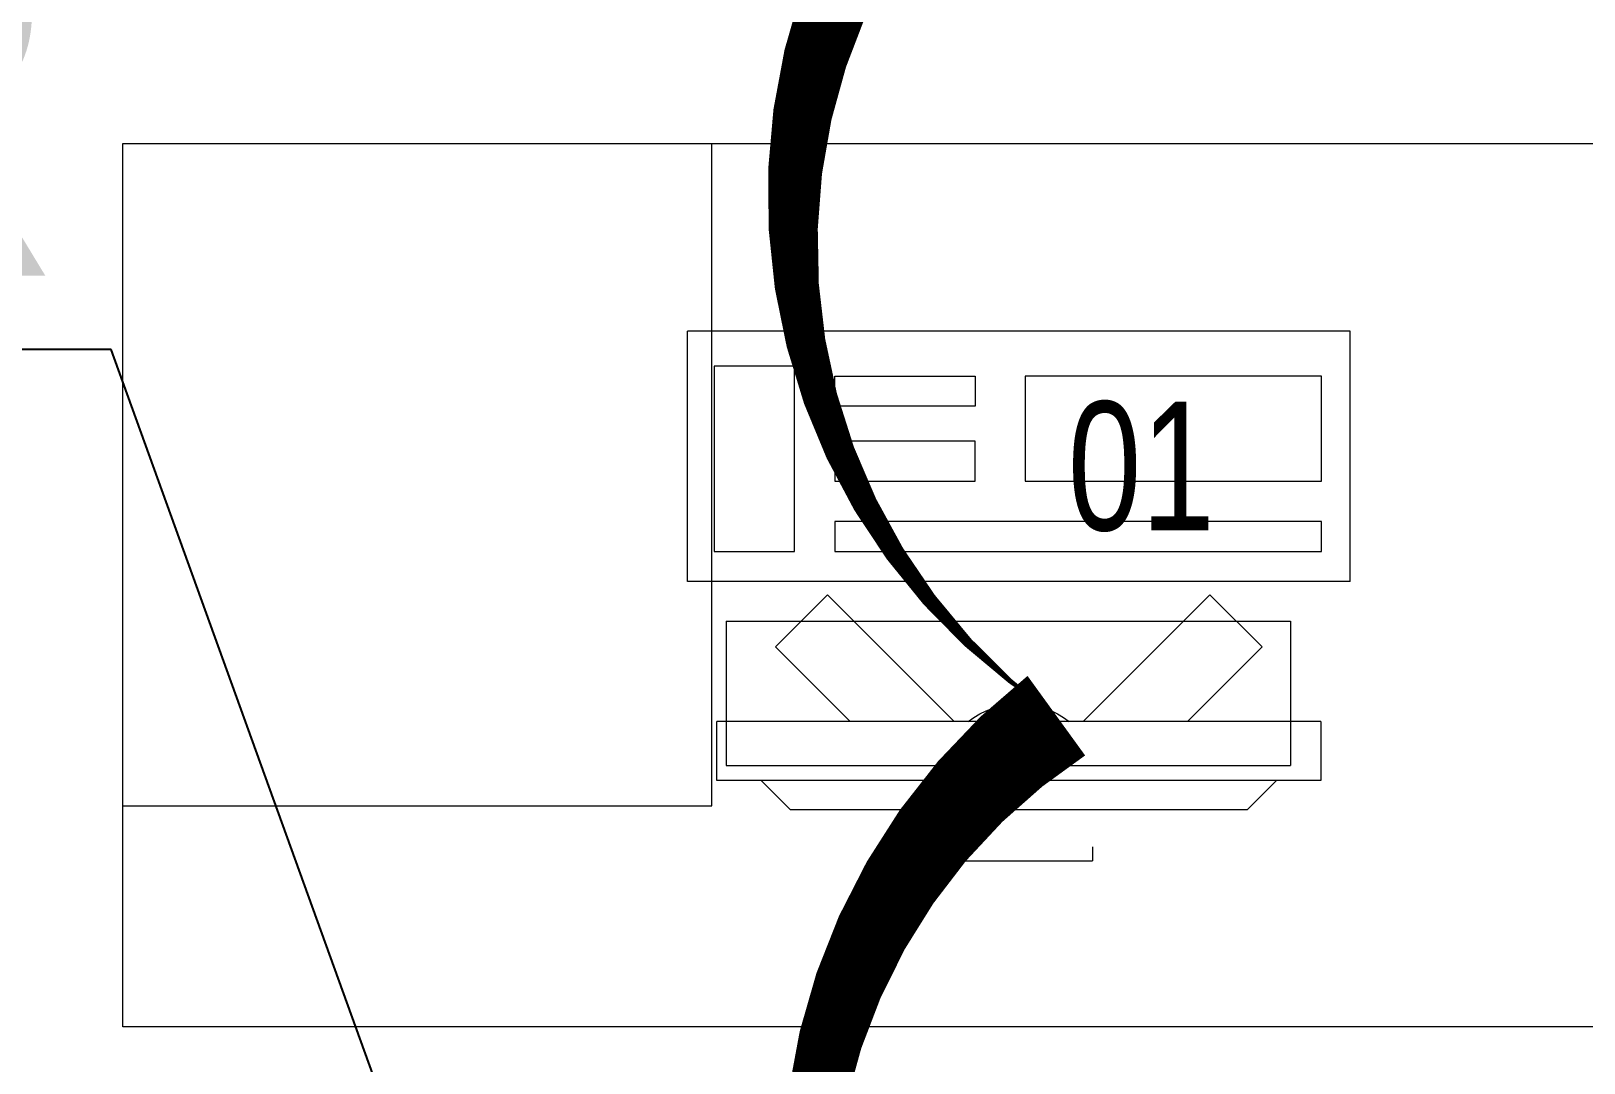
# Model space of a CAD drawing. Header units: metres. Extents: x 75097 to 220695, y -1557923 to -1361206.
# Drawn here: x 193676 to 194730, y -1460314 to -1459614 of the extents above; entities that cross this region are included whole.
import ezdxf
from ezdxf import colors
from ezdxf.entities.mleader import LeaderData, LeaderLine
from ezdxf.math import Vec2, Vec3

# ---------------------------------------------------------------- set-up
doc = ezdxf.new("R2010")
doc.units = ezdxf.units.M
doc.layers.get('0').update_dxf_attribs({"lineweight": 0})
doc.layers.add('A-100 - Copy$0$Medical Equipment and Furniture', color=8, linetype='Continuous', lineweight=0)
doc.layers.add('E-POWR', color=7, linetype='Continuous', lineweight=9, true_color=0x4e7e3e)
doc.layers.add('REV 01', color=7, linetype='Continuous', lineweight=0, true_color=0xe41b4d)
doc.styles.add('A-100 - Copy$0$X3G_ENTITY_257CFD', font='swisscl.ttf', dxfattribs={"height": 200})
doc.styles.get("Standard").update_dxf_attribs({"font": 'GOTHIC.TTF'})

# ---------------------------------------------------------------- blocks, each defined once
blk = doc.blocks.new('A-100 - Copy$0$GF21042-P')
for p, q in [((0.7, 0.6), (-0.7, 0.6)), ((-0.7, 0.6), (-0.7, 0)), ((-0.7, 0.45), (-0.3, 0.45)), ((-0.3, 0.45), (-0.3, 0)), ((-0.7, 0), (0.7, 0))]:
    blk.add_line(p, q)
blk = doc.blocks.new('A-100 - Copy$0$ITCWLS1-P')
for p, q in [((-0.17, 0.45), (-0.17, 0)), ((-0.17, 0.45), (0, 0.45)), ((0, 0.45), (0, 0)), ((-0.2651, 0.43, 0), (-0.3051, 0.43, 0)), ((-0.3051, 0.43, 0), (-0.3051, 0.02, 0)), ((-0.2651, 0.43, 0), (-0.2651, 0.02, 0)), ((-0.1496, 0.4305), (-0.1291, 0.4305)), ((-0.1291, 0.4305), (-0.1291, 0.4089)), ((-0.197, 0.4094), (-0.295, 0.4094)), ((-0.295, 0.0264), (-0.295, 0.4094)), ((-0.197, 0.0264), (-0.197, 0.4094)), ((-0.3251, 0.38, 0), (-0.3051, 0.4, 0)), ((-0.3251, 0.38, 0), (-0.3251, 0.07, 0)), ((-0.3503, 0.275), (-0.3596, 0.275)), ((-0.3596, 0.175), (-0.3596, 0.275)), ((-0.3503, 0.175), (-0.3596, 0.175)), ((-0.3251, 0.07, 0), (-0.3051, 0.05, 0)), ((-0.197, 0.0264), (-0.295, 0.0264)), ((-0.3051, 0.02, 0), (-0.2651, 0.02, 0)), ((-0.17, 0), (0, 0))]:
    blk.add_line(p, q)
at = {"extrusion": (2.48281e-10, 3.18408e-10, -1)}
for p, q in [((-0.2651, 0.3395), (-0.2144, 0.3902)), ((-0.1791, 0.3548), (-0.2144, 0.3902)), ((-0.2651, 0.2688), (-0.1791, 0.3548))]:
    blk.add_line(p, q, dxfattribs=at)
at = {"extrusion": (2.48281e-10, -3.18408e-10, -1)}
for p, q in [((-0.2651, 0.1812), (-0.1791, 0.0952)), ((-0.2651, 0.1105), (-0.2144, 0.0598)), ((-0.1791, 0.0952), (-0.2144, 0.0598))]:
    blk.add_line(p, q, dxfattribs=at)
for points in [[(-0.1291, 0.4089), (-0.1291, 0.1), (-0.1496, 0.1), (-0.1496, 0.4305)], [(-0.1496, 0.1), (-0.1496, 0.1), (-0.1496, 0.1), (-0.1496, 0.1), (-0.1496, 0.1), (-0.1496, 0.1), (-0.1496, 0.1), (-0.1496, 0.1), (-0.1496, 0.1)], [(-0.1496, 0.1), (-0.1496, 0.1), (-0.1496, 0.1), (-0.1496, 0.1), (-0.1496, 0.1), (-0.1496, 0.1), (-0.1496, 0.1), (-0.1496, 0.1), (-0.1496, 0.1), (-0.1496, 0.1), (-0.1496, 0.1), (-0.1496, 0.1), (-0.1496, 0.1), (-0.1496, 0.1), (-0.1496, 0.1), (-0.1496, 0.1), (-0.1496, 0.1), (-0.1496, 0.1)], [(-0.1496, 0.1), (-0.1496, 0.1), (-0.1496, 0.1), (-0.1496, 0.1), (-0.1496, 0.1), (-0.1496, 0.1), (-0.1496, 0.1), (-0.1496, 0.1), (-0.1496, 0.1), (-0.1496, 0.1)], [(-0.1496, 0.1), (-0.1496, 0.1), (-0.1496, 0.1), (-0.1496, 0.1), (-0.1496, 0.1), (-0.1496, 0.1), (-0.1496, 0.1)], [(-0.1496, 0.1), (-0.1496, 0.1), (-0.1496, 0.1), (-0.1496, 0.1), (-0.1496, 0.1), (-0.1496, 0.1), (-0.1496, 0.1), (-0.1496, 0.1), (-0.1496, 0.1), (-0.1496, 0.1)], [(-0.1496, 0.1), (-0.1496, 0.1), (-0.1496, 0.1), (-0.1496, 0.1), (-0.1496, 0.1), (-0.1496, 0.1), (-0.1496, 0.1), (-0.1496, 0.1), (-0.1496, 0.1), (-0.1496, 0.1), (-0.1496, 0.1), (-0.1496, 0.1), (-0.1496, 0.1), (-0.1496, 0.1), (-0.1496, 0.1)], [(-0.1496, 0.1), (-0.1496, 0.1), (-0.1496, 0.1), (-0.1496, 0.1), (-0.1496, 0.1), (-0.1496, 0.1), (-0.1496, 0.1), (-0.1496, 0.1), (-0.1496, 0.1), (-0.1496, 0.1)], [(-0.1496, 0.1), (-0.1496, 0.1), (-0.1496, 0.1), (-0.1496, 0.1), (-0.1496, 0.1), (-0.1496, 0.1), (-0.1496, 0.1), (-0.1496, 0.1), (-0.1496, 0.1), (-0.1496, 0.1)], [(-0.1496, 0.1), (-0.1496, 0.1), (-0.1496, 0.1), (-0.1496, 0.1), (-0.1496, 0.1), (-0.1496, 0.1), (-0.1496, 0.1), (-0.1496, 0.1), (-0.1496, 0.1), (-0.1496, 0.1), (-0.1496, 0.1), (-0.1496, 0.1), (-0.1496, 0.1), (-0.1496, 0.1), (-0.1496, 0.1), (-0.1496, 0.1), (-0.1496, 0.1), (-0.1496, 0.1), (-0.1496, 0.1), (-0.1496, 0.1), (-0.1496, 0.1), (-0.1496, 0.1), (-0.1496, 0.1), (-0.1496, 0.1), (-0.1496, 0.1), (-0.1496, 0.1), (-0.1496, 0.1), (-0.1496, 0.1), (-0.1496, 0.1), (-0.1496, 0.1), (-0.1496, 0.1), (-0.1496, 0.1), (-0.1496, 0.1), (-0.1496, 0.1), (-0.1496, 0.1), (-0.1496, 0.1), (-0.1496, 0.1), (-0.1496, 0.1), (-0.1496, 0.1), (-0.1496, 0.1), (-0.1496, 0.1), (-0.1496, 0.1), (-0.1496, 0.1), (-0.1496, 0.1), (-0.1496, 0.1), (-0.1496, 0.1), (-0.1496, 0.1), (-0.1496, 0.1), (-0.1496, 0.1), (-0.1496, 0.1), (-0.1496, 0.1), (-0.1496, 0.1), (-0.1496, 0.1), (-0.1496, 0.1)], [(-0.1496, 0.1), (-0.1496, 0.1), (-0.1496, 0.1), (-0.1496, 0.1), (-0.1496, 0.1), (-0.1496, 0.1), (-0.1496, 0.1), (-0.1496, 0.1), (-0.1496, 0.1), (-0.1496, 0.1), (-0.1496, 0.1), (-0.1496, 0.1), (-0.1496, 0.1), (-0.1496, 0.1), (-0.1496, 0.1), (-0.1496, 0.1), (-0.1496, 0.1), (-0.1496, 0.1), (-0.1496, 0.1), (-0.1496, 0.1), (-0.1496, 0.1), (-0.1496, 0.1), (-0.1496, 0.1), (-0.1496, 0.1), (-0.1496, 0.1), (-0.1496, 0.1), (-0.1496, 0.1), (-0.1496, 0.1), (-0.1496, 0.1), (-0.1496, 0.1), (-0.1496, 0.1), (-0.1496, 0.1), (-0.1496, 0.1), (-0.1496, 0.1), (-0.1496, 0.1), (-0.1496, 0.1), (-0.1496, 0.1), (-0.1496, 0.1), (-0.1496, 0.1), (-0.1496, 0.1), (-0.1496, 0.1), (-0.1496, 0.1), (-0.1496, 0.1), (-0.1496, 0.1), (-0.1496, 0.1), (-0.1496, 0.1), (-0.1496, 0.1), (-0.1496, 0.1), (-0.1496, 0.1), (-0.1496, 0.1), (-0.1496, 0.1), (-0.1496, 0.1), (-0.1496, 0.1), (-0.1496, 0.1), (-0.1496, 0.1), (-0.1496, 0.1), (-0.1496, 0.1), (-0.1496, 0.1), (-0.1496, 0.1), (-0.1496, 0.1), (-0.1496, 0.1), (-0.1496, 0.1), (-0.1496, 0.1), (-0.1496, 0.1), (-0.1496, 0.1), (-0.1496, 0.1), (-0.1496, 0.1), (-0.1496, 0.1), (-0.1496, 0.1), (-0.1496, 0.1), (-0.1496, 0.1), (-0.1496, 0.1), (-0.1496, 0.1), (-0.1496, 0.1), (-0.1496, 0.1), (-0.1496, 0.1), (-0.1496, 0.1), (-0.1496, 0.1), (-0.1496, 0.1), (-0.1496, 0.1), (-0.1496, 0.1), (-0.1496, 0.1), (-0.1496, 0.1), (-0.1496, 0.1), (-0.1496, 0.1), (-0.1496, 0.1), (-0.1496, 0.1), (-0.1496, 0.1), (-0.1496, 0.1)], [(-0.1496, 0.1), (-0.1496, 0.1), (-0.1496, 0.1), (-0.1496, 0.1), (-0.1496, 0.1), (-0.1496, 0.1), (-0.1496, 0.1), (-0.1496, 0.1), (-0.1496, 0.1), (-0.1496, 0.1), (-0.1496, 0.1), (-0.1496, 0.1)], [(-0.1496, 0.1), (-0.1496, 0.1), (-0.1496, 0.1), (-0.1496, 0.1), (-0.1496, 0.1), (-0.1496, 0.1), (-0.1496, 0.1)], [(-0.1496, 0.1), (-0.1496, 0.1), (-0.1496, 0.1), (-0.1496, 0.1), (-0.1496, 0.1), (-0.1496, 0.1), (-0.1496, 0.1), (-0.1496, 0.1), (-0.1496, 0.1), (-0.1496, 0.1), (-0.1496, 0.1), (-0.1496, 0.1), (-0.1496, 0.1), (-0.1496, 0.1), (-0.1496, 0.1), (-0.1496, 0.1), (-0.1496, 0.1)], [(-0.1496, 0.1), (-0.1496, 0.1), (-0.1496, 0.1), (-0.1496, 0.1), (-0.1496, 0.1), (-0.1496, 0.1), (-0.1496, 0.1), (-0.1496, 0.1), (-0.1496, 0.1), (-0.1496, 0.1), (-0.1496, 0.1), (-0.1496, 0.1), (-0.1496, 0.1), (-0.1496, 0.1), (-0.1496, 0.1), (-0.1496, 0.1), (-0.1496, 0.1), (-0.1496, 0.1), (-0.1496, 0.1), (-0.1496, 0.1), (-0.1496, 0.1), (-0.1496, 0.1), (-0.1496, 0.1), (-0.1496, 0.1), (-0.1496, 0.1), (-0.1496, 0.1), (-0.1496, 0.1), (-0.1496, 0.1), (-0.1496, 0.1), (-0.1496, 0.1), (-0.1496, 0.1), (-0.1496, 0.1), (-0.1496, 0.1), (-0.1496, 0.1), (-0.1496, 0.1), (-0.1496, 0.1), (-0.1496, 0.1), (-0.1496, 0.1), (-0.1496, 0.1), (-0.1496, 0.1), (-0.1496, 0.1), (-0.1496, 0.1), (-0.1496, 0.1), (-0.1496, 0.1), (-0.1496, 0.1), (-0.1496, 0.1), (-0.1496, 0.1), (-0.1496, 0.1), (-0.1496, 0.1), (-0.1496, 0.1), (-0.1496, 0.1), (-0.1496, 0.1), (-0.1496, 0.1), (-0.1496, 0.1), (-0.1496, 0.1), (-0.1496, 0.1), (-0.1496, 0.1), (-0.1496, 0.1), (-0.1496, 0.1), (-0.1496, 0.1), (-0.1496, 0.1), (-0.1496, 0.1), (-0.1496, 0.1), (-0.1496, 0.1), (-0.1496, 0.1), (-0.1496, 0.1), (-0.1496, 0.1), (-0.1496, 0.1), (-0.1496, 0.1), (-0.1496, 0.1), (-0.1496, 0.1), (-0.1496, 0.1), (-0.1496, 0.1), (-0.1496, 0.1), (-0.1496, 0.1), (-0.1496, 0.1), (-0.1496, 0.1), (-0.1496, 0.1), (-0.1496, 0.1), (-0.1496, 0.1), (-0.1496, 0.1), (-0.1496, 0.1), (-0.1496, 0.1), (-0.1496, 0.1), (-0.1496, 0.1), (-0.1496, 0.1), (-0.1496, 0.1), (-0.1496, 0.1), (-0.1496, 0.1), (-0.1496, 0.1), (-0.1496, 0.1), (-0.1496, 0.1), (-0.1496, 0.1), (-0.1496, 0.1), (-0.1496, 0.1), (-0.1496, 0.1), (-0.1496, 0.1), (-0.1496, 0.1), (-0.1496, 0.1), (-0.1496, 0.1), (-0.1496, 0.1), (-0.1496, 0.1), (-0.1496, 0.1), (-0.1496, 0.1), (-0.1496, 0.1), (-0.1496, 0.1), (-0.1496, 0.1), (-0.1496, 0.1), (-0.1496, 0.1), (-0.1496, 0.1), (-0.1496, 0.1)], [(-0.1496, 0.1), (-0.1496, 0.1), (-0.1496, 0.1), (-0.1496, 0.1), (-0.1496, 0.1), (-0.1496, 0.1), (-0.1496, 0.1), (-0.1496, 0.1)]]:
    blk.add_lwpolyline(points)
for points in [[(-0.1019, 0.4305), (-0.0304, 0.4305), (-0.0304, 0.2294), (-0.1019, 0.2294)], [(-0.1019, 0.1954), (-0.0747, 0.1954), (-0.0747, 0.1), (-0.1019, 0.1)], [(-0.0304, 0.1954), (-0.0508, 0.1954), (-0.0508, 0.1), (-0.0304, 0.1)], [(-0.1496, 0.1), (-0.1496, 0.1), (-0.1496, 0.1), (-0.1496, 0.1), (-0.1496, 0.1), (-0.1496, 0.1), (-0.1496, 0.1), (-0.1496, 0.1), (-0.1496, 0.1), (-0.1496, 0.1), (-0.1496, 0.1), (-0.1496, 0.1), (-0.1496, 0.1), (-0.1496, 0.1), (-0.1496, 0.1), (-0.1496, 0.1), (-0.1496, 0.1), (-0.1496, 0.1), (-0.1496, 0.1), (-0.1496, 0.1), (-0.1496, 0.1), (-0.1496, 0.1), (-0.1496, 0.1), (-0.1496, 0.1), (-0.1496, 0.1), (-0.1496, 0.1), (-0.1496, 0.1), (-0.1496, 0.1), (-0.1496, 0.1), (-0.1496, 0.1), (-0.1496, 0.1), (-0.1496, 0.1), (-0.1496, 0.1), (-0.1496, 0.1), (-0.1496, 0.1), (-0.1496, 0.1), (-0.1496, 0.1), (-0.1496, 0.1), (-0.1496, 0.1), (-0.1496, 0.1), (-0.1496, 0.1), (-0.1496, 0.1), (-0.1496, 0.1), (-0.1496, 0.1), (-0.1496, 0.1), (-0.1496, 0.1), (-0.1496, 0.1), (-0.1496, 0.1), (-0.1496, 0.1), (-0.1496, 0.1), (-0.1496, 0.1), (-0.1496, 0.1), (-0.1496, 0.1), (-0.1496, 0.1), (-0.1496, 0.1), (-0.1496, 0.1), (-0.1496, 0.1), (-0.1496, 0.1), (-0.1496, 0.1), (-0.1496, 0.1), (-0.1496, 0.1), (-0.1496, 0.1), (-0.1496, 0.1), (-0.1496, 0.1), (-0.1496, 0.1), (-0.1496, 0.1), (-0.1496, 0.1), (-0.1496, 0.1), (-0.1496, 0.1), (-0.1496, 0.1), (-0.1496, 0.1), (-0.1496, 0.1), (-0.1496, 0.1), (-0.1496, 0.1), (-0.1496, 0.1), (-0.1496, 0.1), (-0.1496, 0.1), (-0.1496, 0.1), (-0.1496, 0.1), (-0.1496, 0.1), (-0.1496, 0.1), (-0.1496, 0.1), (-0.1496, 0.1), (-0.1496, 0.1), (-0.1496, 0.1), (-0.1496, 0.1), (-0.1496, 0.1), (-0.1496, 0.1), (-0.1496, 0.1), (-0.1496, 0.1), (-0.1496, 0.1), (-0.1496, 0.1), (-0.1496, 0.1), (-0.1496, 0.1), (-0.1496, 0.1), (-0.1496, 0.1), (-0.1496, 0.1), (-0.1496, 0.1), (-0.1496, 0.1), (-0.1496, 0.1), (-0.1496, 0.1), (-0.1496, 0.1), (-0.1496, 0.1), (-0.1496, 0.1), (-0.1496, 0.1), (-0.1496, 0.1), (-0.1496, 0.1), (-0.1496, 0.1), (-0.1496, 0.1), (-0.1496, 0.1), (-0.1496, 0.1), (-0.1496, 0.1), (-0.1496, 0.1), (-0.1496, 0.1), (-0.1496, 0.1), (-0.1496, 0.1), (-0.1496, 0.1), (-0.1496, 0.1), (-0.1496, 0.1), (-0.1496, 0.1), (-0.1496, 0.1), (-0.1496, 0.1), (-0.1496, 0.1), (-0.1496, 0.1), (-0.1496, 0.1), (-0.1496, 0.1), (-0.1496, 0.1), (-0.1496, 0.1), (-0.1496, 0.1), (-0.1496, 0.1), (-0.1496, 0.1), (-0.1496, 0.1), (-0.1496, 0.1), (-0.1496, 0.1), (-0.1496, 0.1), (-0.1496, 0.1), (-0.1496, 0.1), (-0.1496, 0.1), (-0.1496, 0.1), (-0.1496, 0.1), (-0.1496, 0.1), (-0.1496, 0.1), (-0.1496, 0.1), (-0.1496, 0.1), (-0.1496, 0.1), (-0.1496, 0.1), (-0.1496, 0.1), (-0.1496, 0.1), (-0.1496, 0.1), (-0.1496, 0.1), (-0.1496, 0.1), (-0.1496, 0.1), (-0.1496, 0.1), (-0.1496, 0.1), (-0.1496, 0.1), (-0.1496, 0.1), (-0.1496, 0.1), (-0.1496, 0.1), (-0.1496, 0.1), (-0.1496, 0.1), (-0.1496, 0.1), (-0.1496, 0.1), (-0.1496, 0.1), (-0.1496, 0.1), (-0.1496, 0.1), (-0.1496, 0.1), (-0.1496, 0.1), (-0.1496, 0.1), (-0.1496, 0.1), (-0.1496, 0.1), (-0.1496, 0.1), (-0.1496, 0.1), (-0.1496, 0.1), (-0.1496, 0.1), (-0.1496, 0.1), (-0.1496, 0.1), (-0.1496, 0.1), (-0.1496, 0.1), (-0.1496, 0.1), (-0.1496, 0.1), (-0.1496, 0.1), (-0.1496, 0.1), (-0.1496, 0.1), (-0.1496, 0.1), (-0.1496, 0.1), (-0.1496, 0.1), (-0.1496, 0.1), (-0.1496, 0.1), (-0.1496, 0.1), (-0.1496, 0.1), (-0.1496, 0.1), (-0.1496, 0.1), (-0.1496, 0.1), (-0.1496, 0.1), (-0.1496, 0.1), (-0.1496, 0.1), (-0.1496, 0.1), (-0.1496, 0.1), (-0.1496, 0.1), (-0.1496, 0.1), (-0.1496, 0.1), (-0.1496, 0.1), (-0.1496, 0.1), (-0.1496, 0.1), (-0.1496, 0.1), (-0.1496, 0.1), (-0.1496, 0.1), (-0.1496, 0.1), (-0.1496, 0.1), (-0.1496, 0.1), (-0.1496, 0.1), (-0.1496, 0.1), (-0.1496, 0.1), (-0.1496, 0.1), (-0.1496, 0.1), (-0.1496, 0.1), (-0.1496, 0.1), (-0.1496, 0.1), (-0.1496, 0.1), (-0.1496, 0.1), (-0.1496, 0.1), (-0.1496, 0.1), (-0.1496, 0.1), (-0.1496, 0.1), (-0.1496, 0.1), (-0.1496, 0.1), (-0.1496, 0.1), (-0.1496, 0.1), (-0.1496, 0.1), (-0.1496, 0.1), (-0.1496, 0.1), (-0.1496, 0.1), (-0.1496, 0.1), (-0.1496, 0.1), (-0.1496, 0.1), (-0.1496, 0.1), (-0.1496, 0.1), (-0.1496, 0.1), (-0.1496, 0.1), (-0.1496, 0.1), (-0.1496, 0.1), (-0.1496, 0.1), (-0.1496, 0.1), (-0.1496, 0.1), (-0.1496, 0.1), (-0.1496, 0.1), (-0.1496, 0.1), (-0.1496, 0.1), (-0.1496, 0.1), (-0.1496, 0.1), (-0.1496, 0.1), (-0.1496, 0.1), (-0.1496, 0.1), (-0.1496, 0.1), (-0.1496, 0.1), (-0.1496, 0.1), (-0.1496, 0.1), (-0.1496, 0.1), (-0.1496, 0.1), (-0.1496, 0.1), (-0.1496, 0.1), (-0.1496, 0.1), (-0.1496, 0.1), (-0.1496, 0.1), (-0.1496, 0.1), (-0.1496, 0.1), (-0.1496, 0.1), (-0.1496, 0.1), (-0.1496, 0.1), (-0.1496, 0.1), (-0.1496, 0.1), (-0.1496, 0.1), (-0.1496, 0.1), (-0.1496, 0.1), (-0.1496, 0.1), (-0.1496, 0.1), (-0.1496, 0.1)], [(-0.1496, 0.1), (-0.1496, 0.1), (-0.1496, 0.1), (-0.1496, 0.1), (-0.1496, 0.1), (-0.1496, 0.1), (-0.1496, 0.1), (-0.1496, 0.1), (-0.1496, 0.1), (-0.1496, 0.1), (-0.1496, 0.1), (-0.1496, 0.1), (-0.1496, 0.1), (-0.1496, 0.1), (-0.1496, 0.1), (-0.1496, 0.1), (-0.1496, 0.1), (-0.1496, 0.1), (-0.1496, 0.1), (-0.1496, 0.1), (-0.1496, 0.1), (-0.1496, 0.1), (-0.1496, 0.1), (-0.1496, 0.1), (-0.1496, 0.1), (-0.1496, 0.1), (-0.1496, 0.1), (-0.1496, 0.1), (-0.1496, 0.1), (-0.1496, 0.1), (-0.1496, 0.1), (-0.1496, 0.1), (-0.1496, 0.1), (-0.1496, 0.1), (-0.1496, 0.1), (-0.1496, 0.1), (-0.1496, 0.1), (-0.1496, 0.1), (-0.1496, 0.1), (-0.1496, 0.1), (-0.1496, 0.1), (-0.1496, 0.1), (-0.1496, 0.1), (-0.1496, 0.1), (-0.1496, 0.1), (-0.1496, 0.1), (-0.1496, 0.1), (-0.1496, 0.1), (-0.1496, 0.1), (-0.1496, 0.1), (-0.1496, 0.1), (-0.1496, 0.1), (-0.1496, 0.1), (-0.1496, 0.1), (-0.1496, 0.1), (-0.1496, 0.1), (-0.1496, 0.1), (-0.1496, 0.1), (-0.1496, 0.1), (-0.1496, 0.1), (-0.1496, 0.1), (-0.1496, 0.1), (-0.1496, 0.1), (-0.1496, 0.1), (-0.1496, 0.1), (-0.1496, 0.1), (-0.1496, 0.1), (-0.1496, 0.1), (-0.1496, 0.1), (-0.1496, 0.1), (-0.1496, 0.1), (-0.1496, 0.1), (-0.1496, 0.1), (-0.1496, 0.1), (-0.1496, 0.1), (-0.1496, 0.1), (-0.1496, 0.1), (-0.1496, 0.1), (-0.1496, 0.1), (-0.1496, 0.1), (-0.1496, 0.1), (-0.1496, 0.1), (-0.1496, 0.1), (-0.1496, 0.1), (-0.1496, 0.1), (-0.1496, 0.1), (-0.1496, 0.1), (-0.1496, 0.1), (-0.1496, 0.1), (-0.1496, 0.1), (-0.1496, 0.1), (-0.1496, 0.1), (-0.1496, 0.1), (-0.1496, 0.1), (-0.1496, 0.1), (-0.1496, 0.1), (-0.1496, 0.1), (-0.1496, 0.1), (-0.1496, 0.1), (-0.1496, 0.1), (-0.1496, 0.1), (-0.1496, 0.1), (-0.1496, 0.1), (-0.1496, 0.1), (-0.1496, 0.1), (-0.1496, 0.1), (-0.1496, 0.1), (-0.1496, 0.1), (-0.1496, 0.1), (-0.1496, 0.1), (-0.1496, 0.1), (-0.1496, 0.1), (-0.1496, 0.1), (-0.1496, 0.1), (-0.1496, 0.1), (-0.1496, 0.1), (-0.1496, 0.1), (-0.1496, 0.1), (-0.1496, 0.1), (-0.1496, 0.1), (-0.1496, 0.1), (-0.1496, 0.1), (-0.1496, 0.1), (-0.1496, 0.1), (-0.1496, 0.1), (-0.1496, 0.1), (-0.1496, 0.1), (-0.1496, 0.1), (-0.1496, 0.1), (-0.1496, 0.1), (-0.1496, 0.1), (-0.1496, 0.1), (-0.1496, 0.1), (-0.1496, 0.1), (-0.1496, 0.1), (-0.1496, 0.1), (-0.1496, 0.1), (-0.1496, 0.1), (-0.1496, 0.1), (-0.1496, 0.1), (-0.1496, 0.1), (-0.1496, 0.1), (-0.1496, 0.1), (-0.1496, 0.1), (-0.1496, 0.1), (-0.1496, 0.1), (-0.1496, 0.1), (-0.1496, 0.1), (-0.1496, 0.1), (-0.1496, 0.1), (-0.1496, 0.1), (-0.1496, 0.1), (-0.1496, 0.1), (-0.1496, 0.1), (-0.1496, 0.1), (-0.1496, 0.1), (-0.1496, 0.1), (-0.1496, 0.1), (-0.1496, 0.1), (-0.1496, 0.1), (-0.1496, 0.1), (-0.1496, 0.1), (-0.1496, 0.1), (-0.1496, 0.1), (-0.1496, 0.1), (-0.1496, 0.1), (-0.1496, 0.1), (-0.1496, 0.1), (-0.1496, 0.1), (-0.1496, 0.1), (-0.1496, 0.1), (-0.1496, 0.1), (-0.1496, 0.1), (-0.1496, 0.1), (-0.1496, 0.1), (-0.1496, 0.1), (-0.1496, 0.1), (-0.1496, 0.1), (-0.1496, 0.1), (-0.1496, 0.1), (-0.1496, 0.1), (-0.1496, 0.1), (-0.1496, 0.1), (-0.1496, 0.1), (-0.1496, 0.1), (-0.1496, 0.1), (-0.1496, 0.1), (-0.1496, 0.1), (-0.1496, 0.1), (-0.1496, 0.1), (-0.1496, 0.1), (-0.1496, 0.1), (-0.1496, 0.1), (-0.1496, 0.1), (-0.1496, 0.1), (-0.1496, 0.1), (-0.1496, 0.1), (-0.1496, 0.1), (-0.1496, 0.1), (-0.1496, 0.1), (-0.1496, 0.1), (-0.1496, 0.1), (-0.1496, 0.1), (-0.1496, 0.1), (-0.1496, 0.1), (-0.1496, 0.1), (-0.1496, 0.1), (-0.1496, 0.1), (-0.1496, 0.1), (-0.1496, 0.1), (-0.1496, 0.1), (-0.1496, 0.1), (-0.1496, 0.1), (-0.1496, 0.1)], [(-0.1496, 0.1), (-0.1496, 0.1), (-0.1496, 0.1), (-0.1496, 0.1), (-0.1496, 0.1), (-0.1496, 0.1), (-0.1496, 0.1), (-0.1496, 0.1), (-0.1496, 0.1), (-0.1496, 0.1), (-0.1496, 0.1), (-0.1496, 0.1), (-0.1496, 0.1), (-0.1496, 0.1), (-0.1496, 0.1), (-0.1496, 0.1), (-0.1496, 0.1), (-0.1496, 0.1), (-0.1496, 0.1), (-0.1496, 0.1), (-0.1496, 0.1), (-0.1496, 0.1), (-0.1496, 0.1), (-0.1496, 0.1), (-0.1496, 0.1), (-0.1496, 0.1), (-0.1496, 0.1), (-0.1496, 0.1), (-0.1496, 0.1), (-0.1496, 0.1), (-0.1496, 0.1), (-0.1496, 0.1), (-0.1496, 0.1), (-0.1496, 0.1), (-0.1496, 0.1), (-0.1496, 0.1), (-0.1496, 0.1), (-0.1496, 0.1), (-0.1496, 0.1), (-0.1496, 0.1), (-0.1496, 0.1), (-0.1496, 0.1), (-0.1496, 0.1), (-0.1496, 0.1), (-0.1496, 0.1), (-0.1496, 0.1), (-0.1496, 0.1), (-0.1496, 0.1), (-0.1496, 0.1), (-0.1496, 0.1), (-0.1496, 0.1), (-0.1496, 0.1), (-0.1496, 0.1), (-0.1496, 0.1), (-0.1496, 0.1), (-0.1496, 0.1), (-0.1496, 0.1), (-0.1496, 0.1), (-0.1496, 0.1), (-0.1496, 0.1), (-0.1496, 0.1), (-0.1496, 0.1), (-0.1496, 0.1), (-0.1496, 0.1), (-0.1496, 0.1), (-0.1496, 0.1), (-0.1496, 0.1), (-0.1496, 0.1), (-0.1496, 0.1), (-0.1496, 0.1), (-0.1496, 0.1), (-0.1496, 0.1), (-0.1496, 0.1), (-0.1496, 0.1), (-0.1496, 0.1), (-0.1496, 0.1), (-0.1496, 0.1), (-0.1496, 0.1), (-0.1496, 0.1), (-0.1496, 0.1), (-0.1496, 0.1), (-0.1496, 0.1), (-0.1496, 0.1), (-0.1496, 0.1), (-0.1496, 0.1), (-0.1496, 0.1), (-0.1496, 0.1), (-0.1496, 0.1), (-0.1496, 0.1), (-0.1496, 0.1), (-0.1496, 0.1), (-0.1496, 0.1), (-0.1496, 0.1), (-0.1496, 0.1), (-0.1496, 0.1), (-0.1496, 0.1), (-0.1496, 0.1), (-0.1496, 0.1), (-0.1496, 0.1), (-0.1496, 0.1), (-0.1496, 0.1), (-0.1496, 0.1), (-0.1496, 0.1), (-0.1496, 0.1), (-0.1496, 0.1), (-0.1496, 0.1), (-0.1496, 0.1), (-0.1496, 0.1), (-0.1496, 0.1), (-0.1496, 0.1), (-0.1496, 0.1), (-0.1496, 0.1), (-0.1496, 0.1), (-0.1496, 0.1), (-0.1496, 0.1), (-0.1496, 0.1), (-0.1496, 0.1), (-0.1496, 0.1), (-0.1496, 0.1), (-0.1496, 0.1), (-0.1496, 0.1), (-0.1496, 0.1), (-0.1496, 0.1), (-0.1496, 0.1), (-0.1496, 0.1), (-0.1496, 0.1), (-0.1496, 0.1), (-0.1496, 0.1), (-0.1496, 0.1), (-0.1496, 0.1), (-0.1496, 0.1), (-0.1496, 0.1), (-0.1496, 0.1), (-0.1496, 0.1), (-0.1496, 0.1), (-0.1496, 0.1), (-0.1496, 0.1), (-0.1496, 0.1), (-0.1496, 0.1), (-0.1496, 0.1), (-0.1496, 0.1), (-0.1496, 0.1), (-0.1496, 0.1), (-0.1496, 0.1), (-0.1496, 0.1), (-0.1496, 0.1), (-0.1496, 0.1), (-0.1496, 0.1), (-0.1496, 0.1), (-0.1496, 0.1), (-0.1496, 0.1), (-0.1496, 0.1), (-0.1496, 0.1), (-0.1496, 0.1), (-0.1496, 0.1), (-0.1496, 0.1), (-0.1496, 0.1), (-0.1496, 0.1), (-0.1496, 0.1), (-0.1496, 0.1), (-0.1496, 0.1), (-0.1496, 0.1), (-0.1496, 0.1), (-0.1496, 0.1), (-0.1496, 0.1), (-0.1496, 0.1), (-0.1496, 0.1), (-0.1496, 0.1), (-0.1496, 0.1), (-0.1496, 0.1), (-0.1496, 0.1), (-0.1496, 0.1), (-0.1496, 0.1), (-0.1496, 0.1), (-0.1496, 0.1), (-0.1496, 0.1), (-0.1496, 0.1), (-0.1496, 0.1), (-0.1496, 0.1), (-0.1496, 0.1), (-0.1496, 0.1), (-0.1496, 0.1), (-0.1496, 0.1), (-0.1496, 0.1), (-0.1496, 0.1), (-0.1496, 0.1), (-0.1496, 0.1), (-0.1496, 0.1), (-0.1496, 0.1), (-0.1496, 0.1), (-0.1496, 0.1), (-0.1496, 0.1), (-0.1496, 0.1), (-0.1496, 0.1), (-0.1496, 0.1), (-0.1496, 0.1), (-0.1496, 0.1), (-0.1496, 0.1), (-0.1496, 0.1), (-0.1496, 0.1), (-0.1496, 0.1), (-0.1496, 0.1), (-0.1496, 0.1), (-0.1496, 0.1), (-0.1496, 0.1), (-0.1496, 0.1), (-0.1496, 0.1), (-0.1496, 0.1), (-0.1496, 0.1), (-0.1496, 0.1), (-0.1496, 0.1), (-0.1496, 0.1), (-0.1496, 0.1), (-0.1496, 0.1), (-0.1496, 0.1), (-0.1496, 0.1), (-0.1496, 0.1), (-0.1496, 0.1), (-0.1496, 0.1)], [(-0.1496, 0.0727), (-0.0236, 0.0727), (-0.0236, 0.0182), (-0.1496, 0.0182)]]:
    blk.add_lwpolyline(points, close=True)
for centre, radius, start, end in [((-0.3089, 0.225), 0.0556, 321.9431, 38.0569), ((-0.3503, 0.125), 0.05, 59.6907, 90)]:
    blk.add_arc(centre, radius, start, end)
blk = doc.blocks.new('A-100 - Copy')
at = {"layer": 'A-100 - Copy$0$Medical Equipment and Furniture', "xscale": -1000, "yscale": 1000, "zscale": 1000}
for name, p, rotation in [('A-100 - Copy$0$GF21042-P', (194438.3, -1459689.9, 0), 180), ('A-100 - Copy$0$ITCWLS1-P', (194121.7, -1459817.5, 0), 270)]:
    blk.add_blockref(name, p, dxfattribs=dict(at, rotation=rotation))
at = {"layer": 'A-100 - Copy$0$Medical Equipment and Furniture', "insert": (194429.9, -1459865.2, 0), "char_height": 87.47, "attachment_point": 2, "style": 'A-100 - Copy$0$X3G_ENTITY_257CFD'}
blk.add_mtext('01', dxfattribs=at)

msp = doc.modelspace()

# ---------------------------------------------------------------- leaders
at = {"layer": 'E-POWR'}
ml = msp.add_multileader_mtext('Standard', dxfattribs=at)
ml.set_content('LENGTH TO BE 2.5 METER\\PAND DEPTH MIN 500M', color=256)
ml.set_leader_properties()
ml.build(insert=Vec2(0, 0))
ml.multileader.update_dxf_attribs({"text_right_attachment_type": 6, "dogleg_length": 200, "arrow_head_size": 200})
ctx = ml.context
ctx.base_point, ctx.char_height, ctx.arrow_head_size, ctx.landing_gap_size, ctx.plane_origin = Vec3(189328.7, -1459658, 0), 250, 200, 100, Vec3(187845.1, -1461622.8, 0)
ctx.right_attachment = 6
notes = []
notes.append((ctx, [(1, (1, 1, 0), (193730.4, -1459829.8, 0), (-1, 0), 200, [(0, [(194413.8, -1461723.2, 0)], 0, [])])]))
ctx.mtext.insert, ctx.mtext.width, ctx.mtext.flow_direction = Vec3(189428.7, -1459529.8, 0), 9228.761, 5
for ctx, leaders in notes:
    for number, flags, end, landing, length, lines in leaders:
        leader = LeaderData()
        leader.index, (leader.has_last_leader_line, leader.has_dogleg_vector, leader.attachment_direction) = number, flags
        leader.last_leader_point, leader.dogleg_vector, leader.dogleg_length = Vec3(end), Vec3(landing), length
        for number, points, colour, breaks in lines:
            line = LeaderLine()
            line.index, line.vertices, line.color, line.breaks = number, Vec3.list(points), colors.encode_raw_color(colour), breaks
            leader.lines.append(line)
        ctx.leaders.append(leader)

# ---------------------------------------------------------------- next in the draw order: block references
msp.add_blockref('A-100 - Copy', (0, 0))

# ---------------------------------------------------------------- next in the draw order: linework, layer by layer
at = {"layer": 'REV 01', "color": 3}
msp.add_lwpolyline([(194444.4, -1464744.8, 0, 66.7, -0.520567), (194434.1, -1464078.2, 0, 66.7, -0.520567), (194423.8, -1463411.6, 0, 66.7, -0.520567), (194413.5, -1462745, 0, 66.7, -0.520567), (194403.2, -1462078.4, 0, 66.7, -0.520567), (194392.9, -1461411.8, 0, 66.7, -0.520567), (194382.6, -1460745.2, 0, 66.7, -0.520567), (194372.2, -1460078.6, 0, 66.7, -0.520567), (194361.9, -1459412, 0, 66.7, -0.520567), (194351.6, -1458745.4, 0, 66.7, -0.520567), (194341.3, -1458078.8, 0, 66.7, -0.520567), (194331, -1457412.2, 0, 66.7, -0.520567), (194320.7, -1456745.6, 0, 66.7, -0.520567), (194310.4, -1456079, 0, 66.7, -0.520567), (194300.1, -1455412.4, 0, 66.7, -0.520567), (194289.8, -1454745.8, 0, 66.7, -0.520567), (194279.5, -1454079.2, 0, 66.7, -0.520567), (194273.5, -1453692.7, 0, 66.7, -0.520567), (194940.2, -1453692.7, 0, 66.7, -0.520567), (195606.9, -1453692.7, 0, 66.7, -0.520567), (196273.5, -1453692.7, 0, 66.7, -0.520567), (196940.2, -1453692.7, 0, 66.7, -0.520567), (197606.9, -1453692.7, 0, 66.7, -0.520567), (198273.6, -1453692.7, 0, 66.7, -0.520567)], format="xyseb", dxfattribs=at)

doc.saveas('drawing.dxf')
